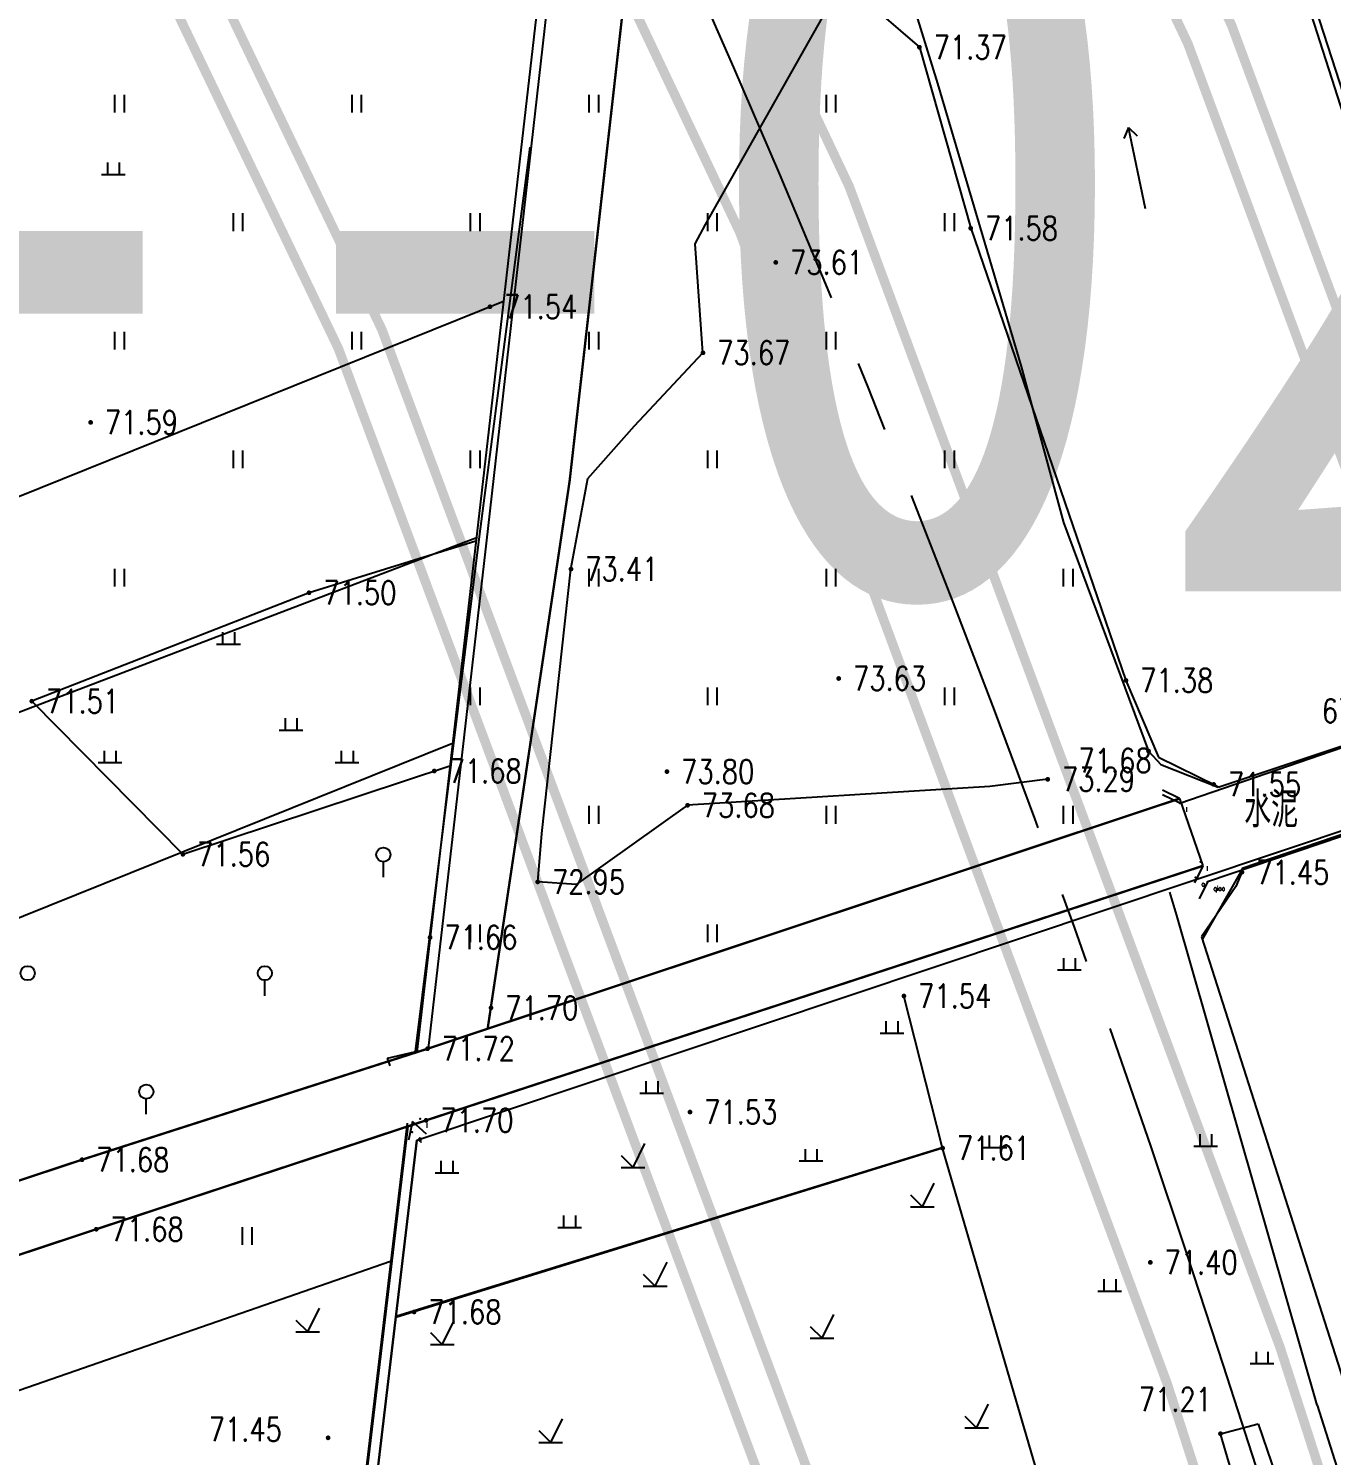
# Model space of a CAD drawing. Extents: x 10519 to 17598, y -625 to 2857.
# Drawn here: x 13757.7 to 13812.6, y 994.1 to 1054.3 of the extents above; entities that cross this region are included whole.
import ezdxf
from ezdxf.enums import TextEntityAlignment as Align

# ---------------------------------------------------------------- set-up
doc = ezdxf.new("R2010")
doc.units = 0
doc.header["$MEASUREMENT"] = 0
for name, pattern in [('CENTER', [2, 1.25, -0.25, 0.25, -0.25]), ('CENTERX2', [4, 2.5, -0.5, 0.5, -0.5]), ('X3', [5, 4, -1])]:
    doc.linetypes.add(name, pattern=pattern)
doc.layers.get('0').update_dxf_attribs({"linetype": 'CONTINUOUS'})
for name, color, linetype in [('0-现状单位', 7, 'CONTINUOUS'), ('00000衢化东路中线', 1, 'CENTER'), ('00000道路边线', 2, 'CONTINUOUS'), ('0000原地形', 252, 'CONTINUOUS'), ('ASSIST', 252, 'CONTINUOUS'), ('GCD', 224, 'CONTINUOUS')]:
    doc.layers.add(name, color=color, linetype=linetype)
doc.styles.add('HZ', font='txt8.shx', dxfattribs={"width": 0.8, "bigfont": 'hz.shx'})
doc.styles.get("Standard").update_dxf_attribs({"font": 'txt8.shx', "width": 0.8, "bigfont": 'hz.shx'})
doc.styles.add('正等线体', font='txt8.shx', dxfattribs={"width": 0.8, "bigfont": 'hz.shx'})
doc.styles.add('黑体', font='SIMHEI.TTF', dxfattribs={"width": 0.8})
doc.linetypes.add('10421', pattern='A,2,[150,AAA.SHX,S=1,R=0,X=0,Y=1],1e-11', length=2)
doc.linetypes.add('10422', pattern='A,2,[150,AAA.SHX,S=1,R=0,X=0,Y=1],2,[177,AAA.SHX,S=1,R=0,X=0,Y=0.8],1e-09', length=4)
doc.linetypes.add('1161', pattern='A,0,[149,AAA.SHX,S=0.1,R=0,X=0,Y=0],-1.6', length=1.6)
doc.linetypes.add('832', pattern='A,2,[150,AAA.SHX,S=1,R=0,X=0,Y=1],2,[150,AAA.SHX,S=2,R=0,X=0,Y=2],1e-11', length=4)

# ---------------------------------------------------------------- blocks, each defined once
blk = doc.blocks.new('GC200')
at = {"linetype": 'Continuous', "const_width": 0.2, "flags": 128}
blk.add_lwpolyline([(-0.1, 0, 1), (0.1, 0, 1)], format="xyb", close=True, dxfattribs=at)
blk = doc.blocks.new('gc037')
for p, q in [((0, 0), (-1.39, 0.8)), ((-1.39, -0.8), (0, 0))]:
    blk.add_line(p, q)

msp = doc.modelspace()

# ---------------------------------------------------------------- linework, layer by layer
at = {"layer": '00000衢化东路中线', "color": 6, "linetype": 'CENTERX2', "ltscale": 6}
msp.add_line((13996.713, 412.618), (13808.047, 997.854), dxfattribs=at)
msp.add_arc((13236.988, 813.757), 600, 17.868144, 32.775163, dxfattribs=at)
msp.add_arc((13236.988, 813.757), 600, 17.868144, 32.775163, dxfattribs=at)
at = {"layer": '00000道路边线', "const_width": 0.4}
for points in [[(13756.603, 1148.308, -0.065136), (13825.178, 1003.376, 0.065136), (13756.603, 1148.308), (13576.295, 1428.357, -0.410529), (13583.517, 1462.739), (13652.854, 1508.626, -0.224647), (14318.381, 1604.23), (14655.468, 1500.221), (14721.808, 1482.843, -0.010771), (14723.879, 1482.253), (15171.602, 1344.107)], [(13758.284, 1149.39, -0.065136), (13827.082, 1003.99, 0.065136), (13758.284, 1149.39), (13577.99, 1429.419, -0.410529), (13584.057, 1458.299), (13655.061, 1505.291, -0.224647), (14317.202, 1600.407), (14654.432, 1496.355)], [(13722.932, 1134.042, -0.067825), (13790.915, 992.331, 0.067825), (13722.932, 1134.042, 0.414766), (13688.26, 1141.132), (13432.656, 971.971, 0.558152), (13433.473, 946.449), (13701.235, 792.911, 0.259948), (13720.713, 792.678), (13824.314, 848.824, 0.361072), (13831.443, 866.614), (13790.915, 992.331)], [(13739.366, 1137.21, -0.065136), (13805.667, 997.086, 0.065136), (13739.366, 1137.21), (13735.992, 1142.451), (13739.366, 1137.21)], [(13693.522, 1138.618, -0.414763), (13721.259, 1132.946, -0.067828), (13789.011, 991.717, 0.067828), (13721.259, 1132.946, 0.414763), (13693.522, 1138.618), (13435.415, 967.801, 0.558152), (13435.96, 950.787), (13704.258, 796.942, 0.259948), (13719.841, 796.755), (13824.197, 853.31, 0.361072), (13829.425, 866.356), (13789.177, 991.203)], [(13805.667, 997.086), (13841.162, 886.984, 1), (13845.921, 888.518), (13810.426, 998.621, 0.065136), (13743.57, 1139.917, -0.065136), (13810.426, 998.621)]]:
    msp.add_lwpolyline(points, format="xyb", dxfattribs=at)
at = {"layer": '0000原地形', "linetype": 'Continuous'}
for p, q in [((13784.462, 1089.287), (13795.986, 1051.932)), ((13814.249, 1047.94, 68.184), (13809.3, 1063.234, 68.184)), ((13779.589, 1059.357), (13776.509, 1032.576)), ((13779.589, 1059.357), (13776.509, 1032.576)), ((13776.967, 1032.542), (13779.971, 1059.111)), ((13776.967, 1032.542), (13779.971, 1059.111)), ((13795.986, 1051.932), (13799.506, 1039.994)), ((13776.664, 1032.83, 71.118), (13778.813, 1049.25, 71.118)), ((13777.679, 1042.748, 71.544), (13757.14, 1034.452, 71.544)), ((13777.679, 1042.748, 71.544), (13757.14, 1034.452, 71.544)), ((13799.506, 1039.994), (13801.289, 1033.423)), ((13801.289, 1033.423), (13804.88, 1023.776)), ((13723.201, 1012.436), (13776.591, 1032.802)), ((13776.515, 1032.627, 71.631), (13769.483, 1030.454, 71.631)), ((13773.966, 1011.102, 71.118), (13776.664, 1032.83, 71.118)), ((13774.027, 1007.357), (13850.29, 1032.912)), ((13774.027, 1007.357), (13850.29, 1032.912)), ((13776.509, 1032.576), (13774.027, 1011.072)), ((13776.509, 1032.576), (13774.027, 1011.072)), ((13774.515, 1011.229), (13776.967, 1032.542)), ((13774.515, 1011.229), (13776.967, 1032.542)), ((13769.483, 1030.454, 71.631), (13757.793, 1025.879, 71.631)), ((13757.793, 1025.879, 71.631), (13764.163, 1019.421, 71.631)), ((13806.195, 1021.58), (13819.633, 1026.203)), ((13732.618, 1006.824, 71.58), (13775.528, 1024.11, 71.58)), ((13804.88, 1023.776), (13805.398, 1023.209)), ((13764.163, 1019.421, 71.631), (13775.421, 1023.152, 71.631)), ((13805.398, 1023.209), (13807.813, 1022.252)), ((13820.795, 1022.825), (13807.365, 1018.254)), ((13807.813, 1022.252), (13807.366, 1022.476)), ((13806.187, 1021.77), (13805.468, 1022.12)), ((13806.187, 1021.77), (13805.468, 1022.12)), ((13806.195, 1021.58), (13805.476, 1021.931)), ((13806.195, 1021.58), (13805.476, 1021.931)), ((13806.187, 1021.77), (13807.168, 1018.931)), ((13806.187, 1021.77), (13807.168, 1018.931)), ((13807.168, 1018.931), (13806.818, 1018.212)), ((13807.168, 1018.931), (13806.818, 1018.212)), ((13808.82, 1018.661, 71.407), (13808.556, 1018.06, 71.407)), ((13808.833, 1018.823), (13808.612, 1018.374)), ((13807.365, 1018.254), (13807.012, 1017.536)), ((13807.365, 1018.254), (13807.012, 1017.536)), ((13808.556, 1018.06, 71.407), (13807.121, 1015.943, 71.407)), ((13806.068, 1016.839), (13805.774, 1017.827)), ((13811.99, 996.174), (13806.068, 1016.839)), ((13807.121, 1015.943, 71.407), (13813.299, 996.594, 71.407)), ((13796.2, 1007.023), (13794.566, 1013.442)), ((13796.2, 1007.023), (13794.566, 1013.442)), ((13772.795, 1010.815, 71.118), (13773.936, 1011.084, 71.118)), ((13772.901, 1010.493, 71.118), (13772.795, 1010.815, 71.118)), ((13773.936, 1011.084, 71.118), (13773.966, 1011.102, 71.118)), ((13766.955, 951.265), (13773.66, 1007.945)), ((13766.955, 951.265), (13773.66, 1007.945)), ((13767.363, 951.159), (13774.027, 1007.357)), ((13774.027, 1007.357), (13767.363, 951.159)), ((13796.2, 1007.023), (13773.14, 999.874)), ((13796.2, 1007.023), (13773.14, 999.874)), ((13773.143, 999.93, 71.64), (13796.267, 1007.079, 71.64)), ((13806.905, 970.313), (13796.2, 1007.023)), ((13806.905, 970.313), (13796.2, 1007.023)), ((13811.99, 996.174), (13822.51, 963.332))]:
    msp.add_line(p, q, dxfattribs=at)
at = {"layer": '0000原地形', "linetype": '832'}
for p, q in [((13815.421, 1043.367, 71.429), (13809.448, 1062.056, 71.429)), ((13791.716, 1056.5, 71.553), (13795.219, 1053.469, 71.553)), ((13795.219, 1053.469, 71.553), (13797.382, 1045.831, 71.553)), ((13797.382, 1045.831, 71.553), (13803.929, 1026.755, 71.553)), ((13803.929, 1026.755, 71.553), (13805.304, 1023.517, 71.553)), ((13805.304, 1023.517, 71.553), (13807.76, 1022.303, 71.553)), ((13808.82, 1018.661, 71.407), (13808.556, 1018.06, 71.407)), ((13808.556, 1018.06, 71.407), (13807.121, 1015.943, 71.407)), ((13807.121, 1015.943, 71.407), (13813.299, 996.594, 71.407))]:
    msp.add_line(p, q, dxfattribs=at)
at = {"layer": '0000原地形', "linetype": '10421'}
for p, q in [((13786.196, 1045.983, 73.289), (13791.31, 1055.045, 73.289)), ((13786.196, 1045.983, 73.289), (13791.31, 1055.045, 73.289)), ((13785.76, 1045.177, 73.289), (13786.196, 1045.983, 73.289)), ((13785.76, 1045.177, 73.289), (13786.196, 1045.983, 73.289)), ((13786.093, 1040.577, 73.289), (13785.76, 1045.177, 73.289)), ((13786.093, 1040.577, 73.289), (13785.76, 1045.177, 73.289)), ((13783.211, 1037.502, 73.289), (13786.093, 1040.577, 73.289)), ((13783.211, 1037.502, 73.289), (13786.093, 1040.577, 73.289)), ((13781.242, 1035.273, 73.289), (13783.211, 1037.502, 73.289)), ((13781.242, 1035.273, 73.289), (13783.211, 1037.502, 73.289)), ((13780.528, 1031.454, 73.289), (13781.242, 1035.273, 73.289)), ((13780.528, 1031.454, 73.289), (13781.242, 1035.273, 73.289)), ((13779.3, 1020.293, 73.289), (13780.528, 1031.454, 73.289)), ((13779.3, 1020.293, 73.289), (13780.528, 1031.454, 73.289)), ((13798.187, 1022.277, 73.289), (13785.443, 1021.486, 73.289)), ((13798.187, 1022.277, 73.289), (13785.443, 1021.486, 73.289)), ((13800.629, 1022.583, 73.289), (13798.187, 1022.277, 73.289)), ((13800.629, 1022.583, 73.289), (13798.187, 1022.277, 73.289)), ((13785.443, 1021.486, 73.289), (13780.744, 1018.145, 73.289)), ((13785.443, 1021.486, 73.289), (13780.744, 1018.145, 73.289)), ((13779.123, 1018.254, 73.289), (13779.3, 1020.293, 73.289)), ((13779.123, 1018.254, 73.289), (13779.3, 1020.293, 73.289)), ((13780.744, 1018.145, 73.289), (13779.123, 1018.254, 73.289)), ((13780.744, 1018.145, 73.289), (13779.123, 1018.254, 73.289))]:
    msp.add_line(p, q, dxfattribs=at)
at = {"layer": '0000原地形'}
for p, q in [((13761.296, 1050.711), (13761.296, 1051.461)), ((13761.696, 1050.711), (13761.696, 1051.461)), ((13771.296, 1050.711), (13771.296, 1051.461)), ((13771.696, 1050.711), (13771.696, 1051.461)), ((13781.296, 1050.711), (13781.296, 1051.461)), ((13781.696, 1050.711), (13781.696, 1051.461)), ((13791.296, 1050.711), (13791.296, 1051.461)), ((13791.696, 1050.711), (13791.696, 1051.461)), ((13804.033, 1050.076), (13803.837, 1049.616)), ((13804.755, 1046.652), (13804.033, 1050.076)), ((13804.033, 1050.076), (13804.398, 1049.735)), ((13760.733, 1048.103), (13761.733, 1048.103)), ((13760.733, 1048.103), (13761.733, 1048.103)), ((13760.983, 1048.603), (13760.983, 1048.103)), ((13760.983, 1048.603), (13760.983, 1048.103)), ((13761.483, 1048.603), (13761.483, 1048.103)), ((13761.483, 1048.603), (13761.483, 1048.103)), ((13766.296, 1045.711), (13766.296, 1046.461)), ((13766.696, 1045.711), (13766.696, 1046.461)), ((13776.296, 1045.711), (13776.296, 1046.461)), ((13776.696, 1045.711), (13776.696, 1046.461)), ((13786.296, 1045.711), (13786.296, 1046.461)), ((13786.696, 1045.711), (13786.696, 1046.461)), ((13796.296, 1045.711), (13796.296, 1046.461)), ((13796.696, 1045.711), (13796.696, 1046.461)), ((13761.296, 1040.711), (13761.296, 1041.461)), ((13761.696, 1040.711), (13761.696, 1041.461)), ((13771.296, 1040.711), (13771.296, 1041.461)), ((13771.696, 1040.711), (13771.696, 1041.461)), ((13781.296, 1040.711), (13781.296, 1041.461)), ((13781.696, 1040.711), (13781.696, 1041.461)), ((13791.296, 1040.711), (13791.296, 1041.461)), ((13791.696, 1040.711), (13791.696, 1041.461)), ((13766.296, 1035.711), (13766.296, 1036.461)), ((13766.696, 1035.711), (13766.696, 1036.461)), ((13776.296, 1035.711), (13776.296, 1036.461)), ((13776.696, 1035.711), (13776.696, 1036.461)), ((13786.296, 1035.711), (13786.296, 1036.461)), ((13786.696, 1035.711), (13786.696, 1036.461)), ((13796.296, 1035.711), (13796.296, 1036.461)), ((13796.696, 1035.711), (13796.696, 1036.461)), ((13761.296, 1030.711), (13761.296, 1031.461)), ((13761.696, 1030.711), (13761.696, 1031.461)), ((13781.296, 1030.711), (13781.296, 1031.461)), ((13781.696, 1030.711), (13781.696, 1031.461)), ((13791.296, 1030.711), (13791.296, 1031.461)), ((13791.696, 1030.711), (13791.696, 1031.461)), ((13801.296, 1030.711), (13801.296, 1031.461)), ((13801.696, 1030.711), (13801.696, 1031.461)), ((13765.587, 1028.29), (13766.587, 1028.29)), ((13765.837, 1028.79), (13765.837, 1028.29)), ((13766.337, 1028.79), (13766.337, 1028.29)), ((13776.296, 1025.711), (13776.296, 1026.461)), ((13776.696, 1025.711), (13776.696, 1026.461)), ((13786.296, 1025.711), (13786.296, 1026.461)), ((13786.696, 1025.711), (13786.696, 1026.461)), ((13796.296, 1025.711), (13796.296, 1026.461)), ((13796.696, 1025.711), (13796.696, 1026.461)), ((13768.219, 1024.663), (13769.219, 1024.663)), ((13768.219, 1024.663), (13769.219, 1024.663)), ((13768.469, 1025.163), (13768.469, 1024.663)), ((13768.469, 1025.163), (13768.469, 1024.663)), ((13768.969, 1025.163), (13768.969, 1024.663)), ((13768.969, 1025.163), (13768.969, 1024.663)), ((13760.837, 1023.79), (13760.837, 1023.29)), ((13761.337, 1023.79), (13761.337, 1023.29)), ((13770.837, 1023.79), (13770.837, 1023.29)), ((13771.337, 1023.79), (13771.337, 1023.29)), ((13760.587, 1023.29), (13761.587, 1023.29)), ((13770.587, 1023.29), (13771.587, 1023.29)), ((13781.296, 1020.711), (13781.296, 1021.461)), ((13781.696, 1020.711), (13781.696, 1021.461)), ((13791.296, 1020.711), (13791.296, 1021.461)), ((13791.696, 1020.711), (13791.696, 1021.461)), ((13801.296, 1020.711), (13801.296, 1021.461)), ((13801.696, 1020.711), (13801.696, 1021.461)), ((13772.618, 1018.455), (13772.618, 1019.105)), ((13776.296, 1015.711), (13776.296, 1016.461)), ((13776.696, 1015.711), (13776.696, 1016.461)), ((13786.296, 1015.711), (13786.296, 1016.461)), ((13786.696, 1015.711), (13786.696, 1016.461)), ((13801.289, 1015.044), (13801.289, 1014.544)), ((13801.789, 1015.044), (13801.789, 1014.544)), ((13801.039, 1014.544), (13802.039, 1014.544)), ((13767.618, 1013.455), (13767.618, 1014.105)), ((13793.809, 1012.376), (13793.809, 1011.876)), ((13794.309, 1012.376), (13794.309, 1011.876)), ((13793.559, 1011.876), (13794.559, 1011.876)), ((13783.684, 1009.845), (13783.684, 1009.345)), ((13784.184, 1009.845), (13784.184, 1009.345)), ((13762.618, 1008.455), (13762.618, 1009.105)), ((13783.434, 1009.345), (13784.434, 1009.345)), ((13783.143, 1006.212), (13783.643, 1007.212)), ((13783.143, 1006.212), (13783.643, 1007.212)), ((13798.157, 1007.557), (13798.157, 1007.057)), ((13798.657, 1007.557), (13798.657, 1007.057)), ((13807.038, 1007.609), (13807.038, 1007.109)), ((13807.538, 1007.609), (13807.538, 1007.109)), ((13782.643, 1006.712), (13783.143, 1006.212)), ((13782.643, 1006.712), (13783.143, 1006.212)), ((13790.398, 1006.983), (13790.398, 1006.483)), ((13790.898, 1006.983), (13790.898, 1006.483)), ((13797.907, 1007.057), (13798.907, 1007.057)), ((13806.788, 1007.109), (13807.788, 1007.109)), ((13774.794, 1005.988), (13775.794, 1005.988)), ((13775.044, 1006.488), (13775.044, 1005.988)), ((13775.544, 1006.488), (13775.544, 1005.988)), ((13782.643, 1006.212), (13783.643, 1006.212)), ((13782.643, 1006.212), (13783.643, 1006.212)), ((13790.148, 1006.483), (13791.148, 1006.483)), ((13795.343, 1004.55), (13795.843, 1005.55)), ((13794.843, 1005.05), (13795.343, 1004.55)), ((13780.217, 1004.177), (13780.217, 1003.677)), ((13780.717, 1004.177), (13780.717, 1003.677)), ((13794.843, 1004.55), (13795.843, 1004.55)), ((13766.682, 1002.943), (13766.682, 1003.693)), ((13767.082, 1002.943), (13767.082, 1003.693)), ((13779.967, 1003.677), (13780.967, 1003.677)), ((13784.077, 1001.206), (13784.577, 1002.206)), ((13783.577, 1001.706), (13784.077, 1001.206)), ((13783.577, 1001.206), (13784.577, 1001.206)), ((13802.997, 1001.49), (13802.997, 1000.99)), ((13803.497, 1001.49), (13803.497, 1000.99)), ((13802.747, 1000.99), (13803.747, 1000.99)), ((13769.426, 999.267), (13769.926, 1000.267)), ((13791.118, 999.005), (13791.618, 1000.005)), ((13768.926, 999.767), (13769.426, 999.267)), ((13775.099, 998.741), (13775.599, 999.741)), ((13790.618, 999.505), (13791.118, 999.005)), ((13768.926, 999.267), (13769.926, 999.267)), ((13774.599, 999.241), (13775.099, 998.741)), ((13774.599, 998.741), (13775.599, 998.741)), ((13790.618, 999.005), (13791.618, 999.005)), ((13809.417, 998.435), (13809.417, 997.935)), ((13809.917, 998.435), (13809.917, 997.935)), ((13809.167, 997.935), (13810.167, 997.935)), ((13797.132, 995.721), (13797.632, 995.221)), ((13797.632, 995.221), (13798.132, 996.221)), ((13779.176, 995.105), (13779.676, 994.605)), ((13779.676, 994.605), (13780.176, 995.605)), ((13797.132, 995.221), (13798.132, 995.221)), ((13779.176, 994.605), (13780.176, 994.605))]:
    msp.add_line(p, q, dxfattribs=at)
at = {"layer": '0000原地形', "linetype": '10422'}
for p, q in [((13808.817, 1018.761, 71.217), (13807.137, 1015.83, 71.217)), ((13773.621, 1008.078), (13769.99, 977.554))]:
    msp.add_line(p, q, dxfattribs=at)
at = {"layer": '0000原地形', "linetype": '1161'}
for p, q in [((13737.854, 990.07), (13772.919, 1002.255)), ((13807.915, 994.974), (13809.505, 995.399)), ((13809.505, 995.399), (13816.863, 973.817)), ((13811.364, 983.321), (13807.915, 994.974))]:
    msp.add_line(p, q, dxfattribs=at)
at = {"layer": '0000原地形', "linetype": 'Continuous', "elevation": 70.136}
msp.add_lwpolyline([(13818.202, 1025.707), (13819.737, 1028.749), (13819.77, 1029.161), (13816.931, 1038.908), (13814.249, 1047.94), (13809.3, 1063.234), (13806.34, 1073.142), (13801.795, 1087.175), (13797.279, 1102.191), (13794.116, 1113.417), (13793.88, 1114.832), (13791.767, 1127.607), (13791.584, 1128.886), (13788.87, 1138.793), (13786.558, 1147.756), (13784.302, 1157.56), (13781.821, 1176.131), (13780.333, 1191.185), (13780.177, 1199.405), (13778.39, 1217.566)], dxfattribs=at)
at = {"layer": '0000原地形', "linetype": 'X3', "const_width": 0.1, "flags": 128}
msp.add_lwpolyline([(13777.014, 1012.06), (13780.469, 1035.155), (13783.15, 1058.908)], dxfattribs=at)
msp.add_lwpolyline([(13777.014, 1012.06), (13780.469, 1035.155), (13783.15, 1058.908)], dxfattribs=at)
at = {"layer": '0000原地形', "linetype": 'Continuous'}
for points in [[(13807.813, 1022.252), (13818.202, 1025.707)], [(13819.234, 1022.36), (13808.833, 1018.823)]]:
    msp.add_lwpolyline(points, dxfattribs=at)
at = {"layer": '0000原地形', "linetype": 'Continuous', "const_width": 0.1, "flags": 128}
msp.add_lwpolyline([(13806.187, 1021.77), (13774.48, 1011.217), (13759.909, 1006.535), (13735.336, 998.388)], dxfattribs=at)
msp.add_lwpolyline([(13806.187, 1021.77), (13774.48, 1011.217), (13759.909, 1006.535), (13735.336, 998.388)], dxfattribs=at)
at = {"layer": '0000原地形', "linetype": 'Continuous', "const_width": 0.1, "elevation": 71.712, "flags": 128}
msp.add_lwpolyline([(13736.132, 995.513), (13760.512, 1003.603), (13774.416, 1008.195), (13807.168, 1018.931)], dxfattribs=at)
msp.add_lwpolyline([(13736.132, 995.513), (13760.512, 1003.603), (13774.416, 1008.195), (13807.168, 1018.931)], dxfattribs=at)
at = {"layer": '0000原地形'}
for centre in [(13772.618, 1019.405), (13757.618, 1014.405), (13767.618, 1014.405), (13762.618, 1009.405)]:
    msp.add_ellipse(centre, major_axis=(-0.212, 0.212), ratio=1, start_param=3.926991, end_param=10.210176, dxfattribs=at)
at = {"layer": '0000原地形', "linetype": 'Continuous'}
for p in [(13806.195, 1021.58, 71.508), (13807.067, 1019.099, 71.565), (13806.862, 1018.444, 71.301), (13807.365, 1018.254, 71.469), (13774.175, 1008.261, 71.659), (13773.827, 1007.695, 71.118)]:
    msp.add_point(p, dxfattribs=at)

# ---------------------------------------------------------------- block references
at = {"layer": '0000原地形', "linetype": 'Continuous', "xscale": 0.5000000000438929, "yscale": 0.5, "zscale": 0.5, "rotation": 108.3093921620193}
msp.add_blockref('gc037', (13773.844, 1008.151), dxfattribs=at)
at = {"layer": 'ASSIST', "color": 252}
ref = msp.add_blockref('GC200', (13807.915, 994.974, 71.208), dxfattribs=dict(at, xscale=0.5, yscale=0.5, zscale=0.5))
ref.add_attrib('height', '71.21', dxfattribs={"layer": 'GCD', "linetype": 'Continuous', "height": 1, "style": 'HZ', "width": 0.8}).set_placement((13804.47, 996.422, 71.208), align=Align.MIDDLE_LEFT)
ref = msp.add_blockref('GC200', (13770.287, 994.802, 71.45), dxfattribs=dict(at, xscale=0.5, yscale=0.5, zscale=0.5))
ref.add_attrib('height', '71.45', dxfattribs={"layer": 'GCD', "linetype": 'Continuous', "height": 1, "style": 'HZ', "width": 0.8}).set_placement((13765.252, 995.162, 71.45), align=Align.MIDDLE_LEFT)
at = {"layer": 'GCD', "linetype": 'Continuous'}
ref = msp.add_blockref('GC200', (13795.219, 1053.469, 71.365), dxfattribs=dict(at, xscale=0.5, yscale=0.5, zscale=0.5))
ref.add_attrib('height', '71.37', dxfattribs={"linetype": 'Continuous', "height": 1, "style": 'HZ', "width": 0.8}).set_placement((13795.819, 1053.469, 71.365), align=Align.MIDDLE_LEFT)
ref = msp.add_blockref('GC200', (13795.219, 1053.469, 71.365), dxfattribs=dict(at, xscale=0.5, yscale=0.5, zscale=0.5))
ref.add_attrib('height', '71.37', dxfattribs={"linetype": 'Continuous', "height": 1, "style": 'HZ', "width": 0.8}).set_placement((13795.819, 1053.469, 71.365), align=Align.MIDDLE_LEFT)
ref = msp.add_blockref('GC200', (13797.382, 1045.831, 71.575), dxfattribs=dict(at, xscale=0.5, yscale=0.5, zscale=0.5))
ref.add_attrib('height', '71.58', dxfattribs={"linetype": 'Continuous', "height": 1, "style": 'HZ', "width": 0.8}).set_placement((13797.982, 1045.831, 71.575), align=Align.MIDDLE_LEFT)
ref = msp.add_blockref('GC200', (13797.382, 1045.831, 71.575), dxfattribs=dict(at, xscale=0.5, yscale=0.5, zscale=0.5))
ref.add_attrib('height', '71.58', dxfattribs={"linetype": 'Continuous', "height": 1, "style": 'HZ', "width": 0.8}).set_placement((13797.982, 1045.831, 71.575), align=Align.MIDDLE_LEFT)
ref = msp.add_blockref('GC200', (13789.164, 1044.389, 73.609), dxfattribs=dict(at, xscale=0.5, yscale=0.5, zscale=0.5))
ref.add_attrib('height', '73.61', dxfattribs={"linetype": 'Continuous', "height": 1, "style": 'HZ', "width": 0.8}).set_placement((13789.764, 1044.389, 73.609), align=Align.MIDDLE_LEFT)
ref = msp.add_blockref('GC200', (13789.164, 1044.389, 73.609), dxfattribs=dict(at, xscale=0.5, yscale=0.5, zscale=0.5))
ref.add_attrib('height', '73.61', dxfattribs={"linetype": 'Continuous', "height": 1, "style": 'HZ', "width": 0.8}).set_placement((13789.764, 1044.389, 73.609), align=Align.MIDDLE_LEFT)
ref = msp.add_blockref('GC200', (13777.11, 1042.518, 71.544), dxfattribs=dict(at, xscale=0.5, yscale=0.5, zscale=0.5))
ref.add_attrib('height', '71.54', dxfattribs={"linetype": 'Continuous', "height": 1, "style": 'HZ', "width": 0.8}).set_placement((13777.71, 1042.518, 71.544), align=Align.MIDDLE_LEFT)
ref = msp.add_blockref('GC200', (13777.11, 1042.518, 71.544), dxfattribs=dict(at, xscale=0.5, yscale=0.5, zscale=0.5))
ref.add_attrib('height', '71.54', dxfattribs={"linetype": 'Continuous', "height": 1, "style": 'HZ', "width": 0.8}).set_placement((13777.71, 1042.518, 71.544), align=Align.MIDDLE_LEFT)
ref = msp.add_blockref('GC200', (13786.093, 1040.577, 73.672), dxfattribs=dict(at, xscale=0.5, yscale=0.5, zscale=0.5))
ref.add_attrib('height', '73.67', dxfattribs={"linetype": 'Continuous', "height": 1, "style": 'HZ', "width": 0.8}).set_placement((13786.693, 1040.577, 73.672), align=Align.MIDDLE_LEFT)
ref = msp.add_blockref('GC200', (13786.093, 1040.577, 73.672), dxfattribs=dict(at, xscale=0.5, yscale=0.5, zscale=0.5))
ref.add_attrib('height', '73.67', dxfattribs={"linetype": 'Continuous', "height": 1, "style": 'HZ', "width": 0.8}).set_placement((13786.693, 1040.577, 73.672), align=Align.MIDDLE_LEFT)
ref = msp.add_blockref('GC200', (13760.273, 1037.641, 71.592), dxfattribs=dict(at, xscale=0.5, yscale=0.5, zscale=0.5))
ref.add_attrib('height', '71.59', dxfattribs={"linetype": 'Continuous', "height": 1, "style": 'HZ', "width": 0.8}).set_placement((13760.873, 1037.641, 71.592), align=Align.MIDDLE_LEFT)
ref = msp.add_blockref('GC200', (13760.273, 1037.641, 71.592), dxfattribs=dict(at, xscale=0.5, yscale=0.5, zscale=0.5))
ref.add_attrib('height', '71.59', dxfattribs={"linetype": 'Continuous', "height": 1, "style": 'HZ', "width": 0.8}).set_placement((13760.873, 1037.641, 71.592), align=Align.MIDDLE_LEFT)
ref = msp.add_blockref('GC200', (13780.528, 1031.454, 73.412), dxfattribs=dict(at, xscale=0.5, yscale=0.5, zscale=0.5))
ref.add_attrib('height', '73.41', dxfattribs={"linetype": 'Continuous', "height": 1, "style": 'HZ', "width": 0.8}).set_placement((13781.128, 1031.454, 73.412), align=Align.MIDDLE_LEFT)
ref = msp.add_blockref('GC200', (13780.528, 1031.454, 73.412), dxfattribs=dict(at, xscale=0.5, yscale=0.5, zscale=0.5))
ref.add_attrib('height', '73.41', dxfattribs={"linetype": 'Continuous', "height": 1, "style": 'HZ', "width": 0.8}).set_placement((13781.128, 1031.454, 73.412), align=Align.MIDDLE_LEFT)
ref = msp.add_blockref('GC200', (13769.483, 1030.454, 71.504), dxfattribs=dict(at, xscale=0.5, yscale=0.5, zscale=0.5))
ref.add_attrib('height', '71.50', dxfattribs={"linetype": 'Continuous', "height": 1, "style": 'HZ', "width": 0.8}).set_placement((13770.083, 1030.454, 71.504), align=Align.MIDDLE_LEFT)
ref = msp.add_blockref('GC200', (13769.483, 1030.454, 71.504), dxfattribs=dict(at, xscale=0.5, yscale=0.5, zscale=0.5))
ref.add_attrib('height', '71.50', dxfattribs={"linetype": 'Continuous', "height": 1, "style": 'HZ', "width": 0.8}).set_placement((13770.083, 1030.454, 71.504), align=Align.MIDDLE_LEFT)
ref = msp.add_blockref('GC200', (13791.818, 1026.837, 73.628), dxfattribs=dict(at, xscale=0.5, yscale=0.5, zscale=0.5))
ref.add_attrib('height', '73.63', dxfattribs={"linetype": 'Continuous', "height": 1, "style": 'HZ', "width": 0.8}).set_placement((13792.418, 1026.837, 73.628), align=Align.MIDDLE_LEFT)
ref = msp.add_blockref('GC200', (13791.818, 1026.837, 73.628), dxfattribs=dict(at, xscale=0.5, yscale=0.5, zscale=0.5))
ref.add_attrib('height', '73.63', dxfattribs={"linetype": 'Continuous', "height": 1, "style": 'HZ', "width": 0.8}).set_placement((13792.418, 1026.837, 73.628), align=Align.MIDDLE_LEFT)
ref = msp.add_blockref('GC200', (13803.929, 1026.755, 71.383), dxfattribs=dict(at, xscale=0.5, yscale=0.5, zscale=0.5))
ref.add_attrib('height', '71.38', dxfattribs={"linetype": 'Continuous', "height": 1, "style": 'HZ', "width": 0.8}).set_placement((13804.529, 1026.755, 71.383), align=Align.MIDDLE_LEFT)
ref = msp.add_blockref('GC200', (13803.929, 1026.755, 71.383), dxfattribs=dict(at, xscale=0.5, yscale=0.5, zscale=0.5))
ref.add_attrib('height', '71.38', dxfattribs={"linetype": 'Continuous', "height": 1, "style": 'HZ', "width": 0.8}).set_placement((13804.529, 1026.755, 71.383), align=Align.MIDDLE_LEFT)
ref = msp.add_blockref('GC200', (13757.793, 1025.879, 71.509), dxfattribs=dict(at, xscale=0.5, yscale=0.5, zscale=0.5))
ref.add_attrib('height', '71.51', dxfattribs={"linetype": 'Continuous', "height": 1, "style": 'HZ', "width": 0.8}).set_placement((13758.393, 1025.879, 71.509), align=Align.MIDDLE_LEFT)
ref = msp.add_blockref('GC200', (13757.793, 1025.879, 71.509), dxfattribs=dict(at, xscale=0.5, yscale=0.5, zscale=0.5))
ref.add_attrib('height', '71.51', dxfattribs={"linetype": 'Continuous', "height": 1, "style": 'HZ', "width": 0.8}).set_placement((13758.393, 1025.879, 71.509), align=Align.MIDDLE_LEFT)
ref = msp.add_blockref('GC200', (13813.789, 1024.416, 67.32), dxfattribs=dict(at, xscale=0.5, yscale=0.5, zscale=0.5))
ref.add_attrib('height', '67.32', dxfattribs={"linetype": 'Continuous', "height": 1, "style": '正等线体', "width": 0.8}).set_placement((13812.187, 1025.47, 67.32), align=Align.MIDDLE_LEFT)
ref = msp.add_blockref('GC200', (13774.765, 1022.934, 71.683), dxfattribs=dict(at, xscale=0.5, yscale=0.5, zscale=0.5))
ref.add_attrib('height', '71.68', dxfattribs={"linetype": 'Continuous', "height": 1, "style": 'HZ', "width": 0.8}).set_placement((13775.365, 1022.934, 71.683), align=Align.MIDDLE_LEFT)
ref = msp.add_blockref('GC200', (13774.765, 1022.934, 71.683), dxfattribs=dict(at, xscale=0.5, yscale=0.5, zscale=0.5))
ref.add_attrib('height', '71.68', dxfattribs={"linetype": 'Continuous', "height": 1, "style": 'HZ', "width": 0.8}).set_placement((13775.365, 1022.934, 71.683), align=Align.MIDDLE_LEFT)
ref = msp.add_blockref('GC200', (13784.574, 1022.908, 73.796), dxfattribs=dict(at, xscale=0.5, yscale=0.5, zscale=0.5))
ref.add_attrib('height', '73.80', dxfattribs={"linetype": 'Continuous', "height": 1, "style": 'HZ', "width": 0.8}).set_placement((13785.174, 1022.908, 73.796), align=Align.MIDDLE_LEFT)
ref = msp.add_blockref('GC200', (13784.574, 1022.908, 73.796), dxfattribs=dict(at, xscale=0.5, yscale=0.5, zscale=0.5))
ref.add_attrib('height', '73.80', dxfattribs={"linetype": 'Continuous', "height": 1, "style": 'HZ', "width": 0.8}).set_placement((13785.174, 1022.908, 73.796), align=Align.MIDDLE_LEFT)
ref = msp.add_blockref('GC200', (13804.88, 1023.776, 71.675), dxfattribs=dict(at, xscale=0.5, yscale=0.5, zscale=0.5))
ref.add_attrib('height', '71.68', dxfattribs={"linetype": 'Continuous', "height": 1, "style": '正等线体', "width": 0.8}).set_placement((13801.928, 1023.377, 71.675), align=Align.MIDDLE_LEFT)
ref = msp.add_blockref('GC200', (13800.629, 1022.583, 73.289), dxfattribs=dict(at, xscale=0.5, yscale=0.5, zscale=0.5))
ref.add_attrib('height', '73.29', dxfattribs={"linetype": 'Continuous', "height": 1, "style": 'HZ', "width": 0.8}).set_placement((13801.229, 1022.583, 73.289), align=Align.MIDDLE_LEFT)
ref = msp.add_blockref('GC200', (13800.629, 1022.583, 73.289), dxfattribs=dict(at, xscale=0.5, yscale=0.5, zscale=0.5))
ref.add_attrib('height', '73.29', dxfattribs={"linetype": 'Continuous', "height": 1, "style": 'HZ', "width": 0.8}).set_placement((13801.229, 1022.583, 73.289), align=Align.MIDDLE_LEFT)
ref = msp.add_blockref('GC200', (13807.63, 1022.367, 71.553), dxfattribs=dict(at, xscale=0.5, yscale=0.5, zscale=0.5))
ref.add_attrib('height', '71.55', dxfattribs={"linetype": 'Continuous', "height": 1, "style": 'HZ', "width": 0.8}).set_placement((13808.23, 1022.367, 71.553), align=Align.MIDDLE_LEFT)
ref = msp.add_blockref('GC200', (13807.63, 1022.367, 71.553), dxfattribs=dict(at, xscale=0.5, yscale=0.5, zscale=0.5))
ref.add_attrib('height', '71.55', dxfattribs={"linetype": 'Continuous', "height": 1, "style": 'HZ', "width": 0.8}).set_placement((13808.23, 1022.367, 71.553), align=Align.MIDDLE_LEFT)
ref = msp.add_blockref('GC200', (13785.443, 1021.486, 73.675), dxfattribs=dict(at, xscale=0.5, yscale=0.5, zscale=0.5))
ref.add_attrib('height', '73.68', dxfattribs={"linetype": 'Continuous', "height": 1, "style": 'HZ', "width": 0.8}).set_placement((13786.043, 1021.486, 73.675), align=Align.MIDDLE_LEFT)
ref = msp.add_blockref('GC200', (13785.443, 1021.486, 73.675), dxfattribs=dict(at, xscale=0.5, yscale=0.5, zscale=0.5))
ref.add_attrib('height', '73.68', dxfattribs={"linetype": 'Continuous', "height": 1, "style": 'HZ', "width": 0.8}).set_placement((13786.043, 1021.486, 73.675), align=Align.MIDDLE_LEFT)
ref = msp.add_blockref('GC200', (13764.163, 1019.421, 71.559), dxfattribs=dict(at, xscale=0.5, yscale=0.5, zscale=0.5))
ref.add_attrib('height', '71.56', dxfattribs={"linetype": 'Continuous', "height": 1, "style": 'HZ', "width": 0.8}).set_placement((13764.763, 1019.421, 71.559), align=Align.MIDDLE_LEFT)
ref = msp.add_blockref('GC200', (13764.163, 1019.421, 71.559), dxfattribs=dict(at, xscale=0.5, yscale=0.5, zscale=0.5))
ref.add_attrib('height', '71.56', dxfattribs={"linetype": 'Continuous', "height": 1, "style": 'HZ', "width": 0.8}).set_placement((13764.763, 1019.421, 71.559), align=Align.MIDDLE_LEFT)
ref = msp.add_blockref('GC200', (13779.123, 1018.254, 72.95), dxfattribs=dict(at, xscale=0.5, yscale=0.5, zscale=0.5))
ref.add_attrib('height', '72.95', dxfattribs={"linetype": 'Continuous', "height": 1, "style": 'HZ', "width": 0.8}).set_placement((13779.723, 1018.254, 72.95), align=Align.MIDDLE_LEFT)
ref = msp.add_blockref('GC200', (13779.123, 1018.254, 72.95), dxfattribs=dict(at, xscale=0.5, yscale=0.5, zscale=0.5))
ref.add_attrib('height', '72.95', dxfattribs={"linetype": 'Continuous', "height": 1, "style": 'HZ', "width": 0.8}).set_placement((13779.723, 1018.254, 72.95), align=Align.MIDDLE_LEFT)
ref = msp.add_blockref('GC200', (13808.82, 1018.661, 71.454), dxfattribs=dict(at, xscale=0.5, yscale=0.5, zscale=0.5))
ref.add_attrib('height', '71.45', dxfattribs={"linetype": 'Continuous', "height": 1, "style": 'HZ', "width": 0.8}).set_placement((13809.42, 1018.661, 71.454), align=Align.MIDDLE_LEFT)
ref = msp.add_blockref('GC200', (13808.82, 1018.661, 71.454), dxfattribs=dict(at, xscale=0.5, yscale=0.5, zscale=0.5))
ref.add_attrib('height', '71.45', dxfattribs={"linetype": 'Continuous', "height": 1, "style": 'HZ', "width": 0.8}).set_placement((13809.42, 1018.661, 71.454), align=Align.MIDDLE_LEFT)
ref = msp.add_blockref('GC200', (13774.586, 1015.912, 71.655), dxfattribs=dict(at, xscale=0.5, yscale=0.5, zscale=0.5))
ref.add_attrib('height', '71.66', dxfattribs={"linetype": 'Continuous', "height": 1, "style": 'HZ', "width": 0.8}).set_placement((13775.186, 1015.912, 71.655), align=Align.MIDDLE_LEFT)
ref = msp.add_blockref('GC200', (13774.586, 1015.912, 71.655), dxfattribs=dict(at, xscale=0.5, yscale=0.5, zscale=0.5))
ref.add_attrib('height', '71.66', dxfattribs={"linetype": 'Continuous', "height": 1, "style": 'HZ', "width": 0.8}).set_placement((13775.186, 1015.912, 71.655), align=Align.MIDDLE_LEFT)
ref = msp.add_blockref('GC200', (13794.566, 1013.442, 71.541), dxfattribs=dict(at, xscale=0.5, yscale=0.5, zscale=0.5))
ref.add_attrib('height', '71.54', dxfattribs={"linetype": 'Continuous', "height": 1, "style": 'HZ', "width": 0.8}).set_placement((13795.166, 1013.442, 71.541), align=Align.MIDDLE_LEFT)
ref = msp.add_blockref('GC200', (13794.566, 1013.442, 71.541), dxfattribs=dict(at, xscale=0.5, yscale=0.5, zscale=0.5))
ref.add_attrib('height', '71.54', dxfattribs={"linetype": 'Continuous', "height": 1, "style": 'HZ', "width": 0.8}).set_placement((13795.166, 1013.442, 71.541), align=Align.MIDDLE_LEFT)
ref = msp.add_blockref('GC200', (13777.155, 1012.941, 71.701), dxfattribs=dict(at, xscale=0.5, yscale=0.5, zscale=0.5))
ref.add_attrib('height', '71.70', dxfattribs={"linetype": 'Continuous', "height": 1, "style": 'HZ', "width": 0.8}).set_placement((13777.755, 1012.941, 71.701), align=Align.MIDDLE_LEFT)
ref = msp.add_blockref('GC200', (13777.155, 1012.941, 71.701), dxfattribs=dict(at, xscale=0.5, yscale=0.5, zscale=0.5))
ref.add_attrib('height', '71.70', dxfattribs={"linetype": 'Continuous', "height": 1, "style": 'HZ', "width": 0.8}).set_placement((13777.755, 1012.941, 71.701), align=Align.MIDDLE_LEFT)
ref = msp.add_blockref('GC200', (13774.48, 1011.217, 71.717), dxfattribs=dict(at, xscale=0.5, yscale=0.5, zscale=0.5))
ref.add_attrib('height', '71.72', dxfattribs={"linetype": 'Continuous', "height": 1, "style": 'HZ', "width": 0.8}).set_placement((13775.08, 1011.217, 71.717), align=Align.MIDDLE_LEFT)
ref = msp.add_blockref('GC200', (13774.48, 1011.217, 71.717), dxfattribs=dict(at, xscale=0.5, yscale=0.5, zscale=0.5))
ref.add_attrib('height', '71.72', dxfattribs={"linetype": 'Continuous', "height": 1, "style": 'HZ', "width": 0.8}).set_placement((13775.08, 1011.217, 71.717), align=Align.MIDDLE_LEFT)
ref = msp.add_blockref('GC200', (13785.546, 1008.546), dxfattribs=dict(at, xscale=0.5, yscale=0.5, zscale=0.5))
ref.add_attrib('height', '71.53', dxfattribs={"linetype": 'Continuous', "height": 1, "style": 'HZ', "width": 0.8}).set_placement((13786.146, 1008.546), align=Align.MIDDLE_LEFT)
ref = msp.add_blockref('GC200', (13785.546, 1008.546), dxfattribs=dict(at, xscale=0.5, yscale=0.5, zscale=0.5))
ref.add_attrib('height', '71.53', dxfattribs={"linetype": 'Continuous', "height": 1, "style": 'HZ', "width": 0.8}).set_placement((13786.146, 1008.546), align=Align.MIDDLE_LEFT)
ref = msp.add_blockref('GC200', (13774.416, 1008.195, 71.702), dxfattribs=dict(at, xscale=0.5, yscale=0.5, zscale=0.5))
ref.add_attrib('height', '71.70', dxfattribs={"linetype": 'Continuous', "height": 1, "style": 'HZ', "width": 0.8}).set_placement((13775.016, 1008.195, 71.702), align=Align.MIDDLE_LEFT)
ref = msp.add_blockref('GC200', (13774.416, 1008.195, 71.702), dxfattribs=dict(at, xscale=0.5, yscale=0.5, zscale=0.5))
ref.add_attrib('height', '71.70', dxfattribs={"linetype": 'Continuous', "height": 1, "style": 'HZ', "width": 0.8}).set_placement((13775.016, 1008.195, 71.702), align=Align.MIDDLE_LEFT)
ref = msp.add_blockref('GC200', (13796.2, 1007.023, 71.605), dxfattribs=dict(at, xscale=0.5, yscale=0.5, zscale=0.5))
ref.add_attrib('height', '71.61', dxfattribs={"linetype": 'Continuous', "height": 1, "style": 'HZ', "width": 0.8}).set_placement((13796.8, 1007.023, 71.605), align=Align.MIDDLE_LEFT)
ref = msp.add_blockref('GC200', (13796.2, 1007.023, 71.605), dxfattribs=dict(at, xscale=0.5, yscale=0.5, zscale=0.5))
ref.add_attrib('height', '71.61', dxfattribs={"linetype": 'Continuous', "height": 1, "style": 'HZ', "width": 0.8}).set_placement((13796.8, 1007.023, 71.605), align=Align.MIDDLE_LEFT)
ref = msp.add_blockref('GC200', (13759.909, 1006.535, 71.68), dxfattribs=dict(at, xscale=0.5, yscale=0.5, zscale=0.5))
ref.add_attrib('height', '71.68', dxfattribs={"linetype": 'Continuous', "height": 1, "style": 'HZ', "width": 0.8}).set_placement((13760.509, 1006.535, 71.68), align=Align.MIDDLE_LEFT)
ref = msp.add_blockref('GC200', (13759.909, 1006.535, 71.68), dxfattribs=dict(at, xscale=0.5, yscale=0.5, zscale=0.5))
ref.add_attrib('height', '71.68', dxfattribs={"linetype": 'Continuous', "height": 1, "style": 'HZ', "width": 0.8}).set_placement((13760.509, 1006.535, 71.68), align=Align.MIDDLE_LEFT)
ref = msp.add_blockref('GC200', (13760.512, 1003.603, 71.68), dxfattribs=dict(at, xscale=0.5, yscale=0.5, zscale=0.5))
ref.add_attrib('height', '71.68', dxfattribs={"linetype": 'Continuous', "height": 1, "style": 'HZ', "width": 0.8}).set_placement((13761.112, 1003.603, 71.68), align=Align.MIDDLE_LEFT)
ref = msp.add_blockref('GC200', (13760.512, 1003.603, 71.68), dxfattribs=dict(at, xscale=0.5, yscale=0.5, zscale=0.5))
ref.add_attrib('height', '71.68', dxfattribs={"linetype": 'Continuous', "height": 1, "style": 'HZ', "width": 0.8}).set_placement((13761.112, 1003.603, 71.68), align=Align.MIDDLE_LEFT)
ref = msp.add_blockref('GC200', (13804.956, 1002.204), dxfattribs=dict(at, xscale=0.5, yscale=0.5, zscale=0.5))
ref.add_attrib('height', '71.40', dxfattribs={"linetype": 'Continuous', "height": 1, "style": 'HZ', "width": 0.8}).set_placement((13805.556, 1002.204), align=Align.MIDDLE_LEFT)
ref = msp.add_blockref('GC200', (13804.956, 1002.204), dxfattribs=dict(at, xscale=0.5, yscale=0.5, zscale=0.5))
ref.add_attrib('height', '71.40', dxfattribs={"linetype": 'Continuous', "height": 1, "style": 'HZ', "width": 0.8}).set_placement((13805.556, 1002.204), align=Align.MIDDLE_LEFT)
ref = msp.add_blockref('GC200', (13773.912, 1000.113, 71.68), dxfattribs=dict(at, xscale=0.5, yscale=0.5, zscale=0.5))
ref.add_attrib('height', '71.68', dxfattribs={"linetype": 'Continuous', "height": 1, "style": 'HZ', "width": 0.8}).set_placement((13774.512, 1000.113, 71.68), align=Align.MIDDLE_LEFT)
ref = msp.add_blockref('GC200', (13773.912, 1000.113, 71.68), dxfattribs=dict(at, xscale=0.5, yscale=0.5, zscale=0.5))
ref.add_attrib('height', '71.68', dxfattribs={"linetype": 'Continuous', "height": 1, "style": 'HZ', "width": 0.8}).set_placement((13774.512, 1000.113, 71.68), align=Align.MIDDLE_LEFT)

# ---------------------------------------------------------------- texts
at = {"layer": '0-现状单位', "insert": (13289.387, 1065.519), "char_height": 35, "width": 9512.37902, "attachment_point": 1, "style": '黑体'}
msp.add_mtext('衢州市柯城区花园街道2014--02号地块征收红线图', dxfattribs=at)
at = {"layer": '0000原地形', "linetype": 'Continuous', "width": 0.8}
msp.add_text('水泥', height=1.5, dxfattribs=at).set_placement((13810.051, 1021.38), align=Align.MIDDLE)
for s, p in [('l', (13806.445, 1021.205, 71.508)), ('l', (13807.317, 1018.724, 71.565)), ('q', (13807.112, 1018.069, 71.301)), ('qiao', (13807.615, 1017.879, 71.469)), ('l', (13774.425, 1007.886, 71.659)), ('q', (13774.077, 1007.32, 71.118))]:
    msp.add_text(s, height=0.2, dxfattribs=at).set_placement(p)

doc.saveas('drawing.dxf')
